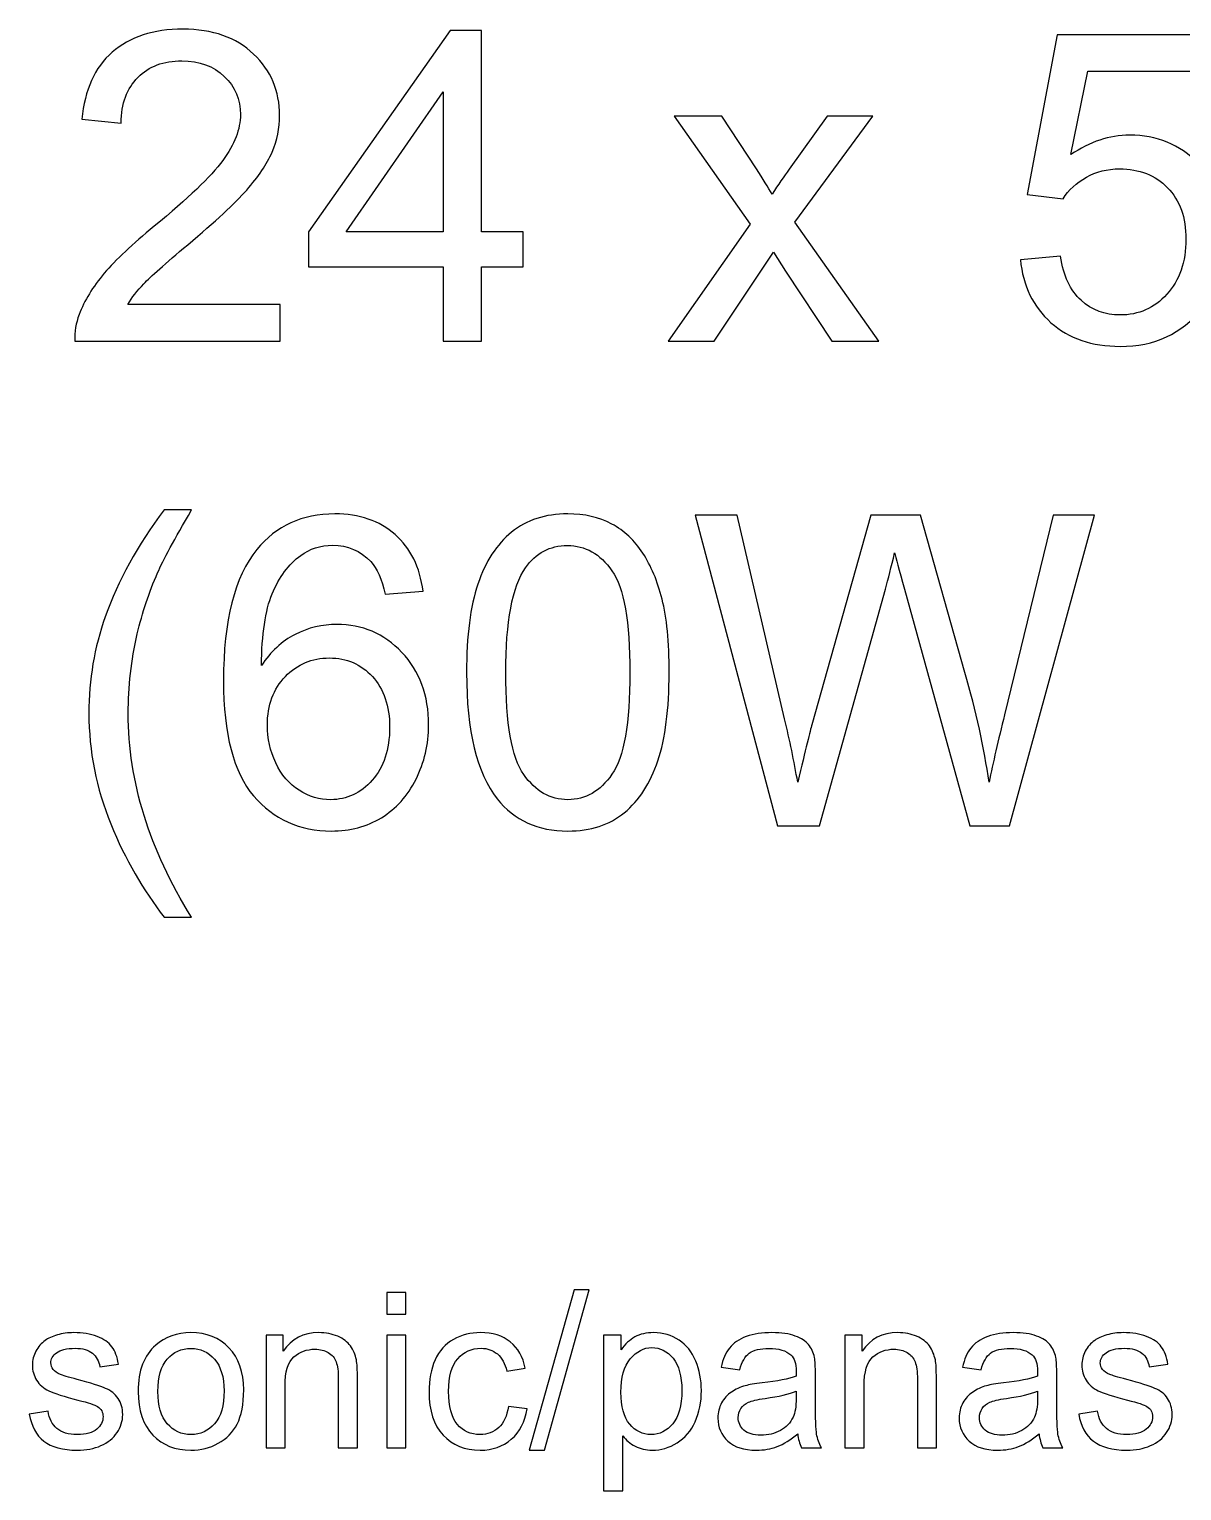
# Model space of a CAD drawing. Header units: inches. Extents: x -3.1 to 14.9, y -9.8 to 5.5.
# Drawn here: x 0.515 to 1.4, y 4.272 to 5.395 of the extents above; entities that cross this region are included whole.
import ezdxf

# ---------------------------------------------------------------- set-up
doc = ezdxf.new("R2010")
doc.units = ezdxf.units.IN
doc.header["$MEASUREMENT"] = 0
doc.layers.add('Layer 1', color=7, linetype='Continuous')

msp = doc.modelspace()

# ---------------------------------------------------------------- linework, layer by layer
at = {"layer": 'Layer 1', "color": 250}
for points, knots in [([(0.7076, 5.1838), (0.7076, 5.1838), (0.7076, 5.1557), (0.7076, 5.1557), (0.7076, 5.1557), (0.7076, 5.1557), (0.5499, 5.1557), (0.5499, 5.1557), (0.5499, 5.1557), (0.5496, 5.1627), (0.5507, 5.1695), (0.5532, 5.176), (0.5532, 5.176), (0.5572, 5.1868), (0.5637, 5.1973), (0.5725, 5.2078), (0.5725, 5.2078), (0.5814, 5.2182), (0.5942, 5.2302), (0.6109, 5.2439), (0.6109, 5.2439), (0.6368, 5.2652), (0.6544, 5.282), (0.6635, 5.2944), (0.6635, 5.2944), (0.6726, 5.3068), (0.6771, 5.3186), (0.6771, 5.3297), (0.6771, 5.3297), (0.6771, 5.3413), (0.673, 5.351), (0.6647, 5.359), (0.6647, 5.359), (0.6564, 5.367), (0.6455, 5.371), (0.6322, 5.371), (0.6322, 5.371), (0.6181, 5.371), (0.6068, 5.3668), (0.5984, 5.3583), (0.5984, 5.3583), (0.5899, 5.3498), (0.5856, 5.3381), (0.5855, 5.3232), (0.5855, 5.3232), (0.5855, 5.3232), (0.5554, 5.3262), (0.5554, 5.3262), (0.5554, 5.3262), (0.5574, 5.3487), (0.5652, 5.3658), (0.5786, 5.3776), (0.5786, 5.3776), (0.5921, 5.3894), (0.6102, 5.3953), (0.6329, 5.3953), (0.6329, 5.3953), (0.6557, 5.3953), (0.6739, 5.3889), (0.6872, 5.3762), (0.6872, 5.3762), (0.7006, 5.3635), (0.7072, 5.3478), (0.7072, 5.329), (0.7072, 5.329), (0.7072, 5.3194), (0.7053, 5.31), (0.7014, 5.3008), (0.7014, 5.3008), (0.6975, 5.2916), (0.691, 5.2819), (0.6819, 5.2717), (0.6819, 5.2717), (0.6729, 5.2615), (0.6578, 5.2475), (0.6367, 5.2297), (0.6367, 5.2297), (0.6192, 5.2149), (0.6079, 5.2049), (0.6029, 5.1997), (0.6029, 5.1997), (0.5979, 5.1944), (0.5938, 5.1892), (0.5905, 5.1838), (0.5905, 5.1838), (0.5905, 5.1838), (0.7076, 5.1838), (0.7076, 5.1838)], [0, 0, 0, 0, 0.043478, 0.043478, 0.043478, 0.043478, 0.086957, 0.086957, 0.086957, 0.086957, 0.130435, 0.130435, 0.130435, 0.130435, 0.173913, 0.173913, 0.173913, 0.173913, 0.217391, 0.217391, 0.217391, 0.217391, 0.26087, 0.26087, 0.26087, 0.26087, 0.304348, 0.304348, 0.304348, 0.304348, 0.347826, 0.347826, 0.347826, 0.347826, 0.391304, 0.391304, 0.391304, 0.391304, 0.434783, 0.434783, 0.434783, 0.434783, 0.478261, 0.478261, 0.478261, 0.478261, 0.521739, 0.521739, 0.521739, 0.521739, 0.565217, 0.565217, 0.565217, 0.565217, 0.608696, 0.608696, 0.608696, 0.608696, 0.652174, 0.652174, 0.652174, 0.652174, 0.695652, 0.695652, 0.695652, 0.695652, 0.73913, 0.73913, 0.73913, 0.73913, 0.782609, 0.782609, 0.782609, 0.782609, 0.826087, 0.826087, 0.826087, 0.826087, 0.869565, 0.869565, 0.869565, 0.869565, 0.913043, 0.913043, 0.913043, 0.913043, 1, 1, 1, 1]), ([(0.8329, 5.1557), (0.8329, 5.1557), (0.8329, 5.2128), (0.8329, 5.2128), (0.8329, 5.2128), (0.8329, 5.2128), (0.7294, 5.2128), (0.7294, 5.2128), (0.7294, 5.2128), (0.7294, 5.2128), (0.7294, 5.2397), (0.7294, 5.2397), (0.7294, 5.2397), (0.7294, 5.2397), (0.8382, 5.3943), (0.8382, 5.3943), (0.8382, 5.3943), (0.8382, 5.3943), (0.8622, 5.3943), (0.8622, 5.3943), (0.8622, 5.3943), (0.8622, 5.3943), (0.8622, 5.2397), (0.8622, 5.2397), (0.8622, 5.2397), (0.8622, 5.2397), (0.8944, 5.2397), (0.8944, 5.2397), (0.8944, 5.2397), (0.8944, 5.2397), (0.8944, 5.2128), (0.8944, 5.2128), (0.8944, 5.2128), (0.8944, 5.2128), (0.8622, 5.2128), (0.8622, 5.2128), (0.8622, 5.2128), (0.8622, 5.2128), (0.8622, 5.1557), (0.8622, 5.1557), (0.8622, 5.1557), (0.8622, 5.1557), (0.8329, 5.1557), (0.8329, 5.1557)], [0, 0, 0, 0, 0.083333, 0.083333, 0.083333, 0.083333, 0.166667, 0.166667, 0.166667, 0.166667, 0.25, 0.25, 0.25, 0.25, 0.333333, 0.333333, 0.333333, 0.333333, 0.416667, 0.416667, 0.416667, 0.416667, 0.5, 0.5, 0.5, 0.5, 0.583333, 0.583333, 0.583333, 0.583333, 0.666667, 0.666667, 0.666667, 0.666667, 0.75, 0.75, 0.75, 0.75, 0.833333, 0.833333, 0.833333, 0.833333, 1, 1, 1, 1]), ([(1.2762, 5.2182), (1.2762, 5.2182), (1.307, 5.2208), (1.307, 5.2208), (1.307, 5.2208), (1.3093, 5.2058), (1.3146, 5.1945), (1.3229, 5.187), (1.3229, 5.187), (1.3312, 5.1794), (1.3412, 5.1757), (1.3529, 5.1757), (1.3529, 5.1757), (1.367, 5.1757), (1.379, 5.181), (1.3887, 5.1916), (1.3887, 5.1916), (1.3985, 5.2023), (1.4034, 5.2164), (1.4034, 5.2339), (1.4034, 5.2339), (1.4034, 5.2507), (1.3987, 5.2638), (1.3893, 5.2735), (1.3893, 5.2735), (1.3799, 5.2832), (1.3676, 5.288), (1.3524, 5.288), (1.3524, 5.288), (1.343, 5.288), (1.3345, 5.2858), (1.3269, 5.2815), (1.3269, 5.2815), (1.3192, 5.2773), (1.3133, 5.2717), (1.309, 5.2649), (1.309, 5.2649), (1.309, 5.2649), (1.2815, 5.2684), (1.2815, 5.2684), (1.2815, 5.2684), (1.2815, 5.2684), (1.3046, 5.391), (1.3046, 5.391), (1.3046, 5.391), (1.3046, 5.391), (1.4232, 5.391), (1.4232, 5.391), (1.4232, 5.391), (1.4232, 5.391), (1.4232, 5.363), (1.4232, 5.363), (1.4232, 5.363), (1.4232, 5.363), (1.328, 5.363), (1.328, 5.363), (1.328, 5.363), (1.328, 5.363), (1.3151, 5.2989), (1.3151, 5.2989), (1.3151, 5.2989), (1.3295, 5.3089), (1.3445, 5.3139), (1.3602, 5.3139), (1.3602, 5.3139), (1.3811, 5.3139), (1.3986, 5.3067), (1.413, 5.2922), (1.413, 5.2922), (1.4273, 5.2778), (1.4345, 5.2592), (1.4345, 5.2365), (1.4345, 5.2365), (1.4345, 5.2149), (1.4281, 5.1963), (1.4156, 5.1805), (1.4156, 5.1805), (1.4002, 5.1613), (1.3794, 5.1516), (1.3529, 5.1516), (1.3529, 5.1516), (1.3312, 5.1516), (1.3135, 5.1577), (1.2997, 5.1698), (1.2997, 5.1698), (1.286, 5.182), (1.2782, 5.1981), (1.2762, 5.2182)], [0, 0, 0, 0, 0.043478, 0.043478, 0.043478, 0.043478, 0.086957, 0.086957, 0.086957, 0.086957, 0.130435, 0.130435, 0.130435, 0.130435, 0.173913, 0.173913, 0.173913, 0.173913, 0.217391, 0.217391, 0.217391, 0.217391, 0.26087, 0.26087, 0.26087, 0.26087, 0.304348, 0.304348, 0.304348, 0.304348, 0.347826, 0.347826, 0.347826, 0.347826, 0.391304, 0.391304, 0.391304, 0.391304, 0.434783, 0.434783, 0.434783, 0.434783, 0.478261, 0.478261, 0.478261, 0.478261, 0.521739, 0.521739, 0.521739, 0.521739, 0.565217, 0.565217, 0.565217, 0.565217, 0.608696, 0.608696, 0.608696, 0.608696, 0.652174, 0.652174, 0.652174, 0.652174, 0.695652, 0.695652, 0.695652, 0.695652, 0.73913, 0.73913, 0.73913, 0.73913, 0.782609, 0.782609, 0.782609, 0.782609, 0.826087, 0.826087, 0.826087, 0.826087, 0.869565, 0.869565, 0.869565, 0.869565, 0.913043, 0.913043, 0.913043, 0.913043, 1, 1, 1, 1]), ([(0.8329, 5.2397), (0.8329, 5.2397), (0.8329, 5.3472), (0.8329, 5.3472), (0.8329, 5.3472), (0.8329, 5.3472), (0.7582, 5.2397), (0.7582, 5.2397), (0.7582, 5.2397), (0.7582, 5.2397), (0.8329, 5.2397), (0.8329, 5.2397)], [0, 0, 0, 0, 0.25, 0.25, 0.25, 0.25, 0.5, 0.5, 0.5, 0.5, 1, 1, 1, 1]), ([(1.0056, 5.1557), (1.0056, 5.1557), (1.0687, 5.2455), (1.0687, 5.2455), (1.0687, 5.2455), (1.0687, 5.2455), (1.0103, 5.3285), (1.0103, 5.3285), (1.0103, 5.3285), (1.0103, 5.3285), (1.0469, 5.3285), (1.0469, 5.3285), (1.0469, 5.3285), (1.0469, 5.3285), (1.0735, 5.288), (1.0735, 5.288), (1.0735, 5.288), (1.0784, 5.2803), (1.0825, 5.2738), (1.0855, 5.2686), (1.0855, 5.2686), (1.0902, 5.2758), (1.0946, 5.2821), (1.0987, 5.2877), (1.0987, 5.2877), (1.0987, 5.2877), (1.1278, 5.3285), (1.1278, 5.3285), (1.1278, 5.3285), (1.1278, 5.3285), (1.1628, 5.3285), (1.1628, 5.3285), (1.1628, 5.3285), (1.1628, 5.3285), (1.1031, 5.2471), (1.1031, 5.2471), (1.1031, 5.2471), (1.1031, 5.2471), (1.1674, 5.1557), (1.1674, 5.1557), (1.1674, 5.1557), (1.1674, 5.1557), (1.1314, 5.1557), (1.1314, 5.1557), (1.1314, 5.1557), (1.1314, 5.1557), (1.0959, 5.2094), (1.0959, 5.2094), (1.0959, 5.2094), (1.0959, 5.2094), (1.0865, 5.2239), (1.0865, 5.2239), (1.0865, 5.2239), (1.0865, 5.2239), (1.0411, 5.1557), (1.0411, 5.1557), (1.0411, 5.1557), (1.0411, 5.1557), (1.0056, 5.1557), (1.0056, 5.1557)], [0, 0, 0, 0, 0.0625, 0.0625, 0.0625, 0.0625, 0.125, 0.125, 0.125, 0.125, 0.1875, 0.1875, 0.1875, 0.1875, 0.25, 0.25, 0.25, 0.25, 0.3125, 0.3125, 0.3125, 0.3125, 0.375, 0.375, 0.375, 0.375, 0.4375, 0.4375, 0.4375, 0.4375, 0.5, 0.5, 0.5, 0.5, 0.5625, 0.5625, 0.5625, 0.5625, 0.625, 0.625, 0.625, 0.625, 0.6875, 0.6875, 0.6875, 0.6875, 0.75, 0.75, 0.75, 0.75, 0.8125, 0.8125, 0.8125, 0.8125, 0.875, 0.875, 0.875, 0.875, 1, 1, 1, 1]), ([(0.6185, 4.7131), (0.6024, 4.7335), (0.5887, 4.7574), (0.5775, 4.7847), (0.5775, 4.7847), (0.5664, 4.8121), (0.5607, 4.8404), (0.5607, 4.8697), (0.5607, 4.8697), (0.5607, 4.8955), (0.5649, 4.9203), (0.5733, 4.9439), (0.5733, 4.9439), (0.5831, 4.9714), (0.5981, 4.9987), (0.6185, 5.0259), (0.6185, 5.0259), (0.6185, 5.0259), (0.6395, 5.0259), (0.6395, 5.0259), (0.6395, 5.0259), (0.6264, 5.0034), (0.6177, 4.9873), (0.6135, 4.9776), (0.6135, 4.9776), (0.6069, 4.9627), (0.6017, 4.947), (0.5979, 4.9307), (0.5979, 4.9307), (0.5932, 4.9104), (0.5909, 4.89), (0.5909, 4.8695), (0.5909, 4.8695), (0.5909, 4.8173), (0.6071, 4.7652), (0.6395, 4.7131), (0.6395, 4.7131), (0.6395, 4.7131), (0.6185, 4.7131), (0.6185, 4.7131)], [0, 0, 0, 0, 0.090909, 0.090909, 0.090909, 0.090909, 0.181818, 0.181818, 0.181818, 0.181818, 0.272727, 0.272727, 0.272727, 0.272727, 0.363636, 0.363636, 0.363636, 0.363636, 0.454545, 0.454545, 0.454545, 0.454545, 0.545455, 0.545455, 0.545455, 0.545455, 0.636364, 0.636364, 0.636364, 0.636364, 0.727273, 0.727273, 0.727273, 0.727273, 0.818182, 0.818182, 0.818182, 0.818182, 1, 1, 1, 1]), ([(0.8174, 4.9634), (0.8174, 4.9634), (0.7883, 4.9612), (0.7883, 4.9612), (0.7883, 4.9612), (0.7857, 4.9727), (0.782, 4.981), (0.7772, 4.9862), (0.7772, 4.9862), (0.7693, 4.9946), (0.7595, 4.9988), (0.7479, 4.9988), (0.7479, 4.9988), (0.7386, 4.9988), (0.7304, 4.9962), (0.7234, 4.9909), (0.7234, 4.9909), (0.7141, 4.9842), (0.7069, 4.9744), (0.7015, 4.9615), (0.7015, 4.9615), (0.6962, 4.9486), (0.6935, 4.9302), (0.6932, 4.9063), (0.6932, 4.9063), (0.7003, 4.917), (0.7089, 4.925), (0.7191, 4.9303), (0.7191, 4.9303), (0.7293, 4.9354), (0.74, 4.938), (0.7512, 4.938), (0.7512, 4.938), (0.7707, 4.938), (0.7874, 4.9309), (0.8011, 4.9165), (0.8011, 4.9165), (0.8148, 4.9021), (0.8217, 4.8835), (0.8217, 4.8608), (0.8217, 4.8608), (0.8217, 4.8458), (0.8184, 4.8319), (0.812, 4.819), (0.812, 4.819), (0.8055, 4.8062), (0.7966, 4.7963), (0.7854, 4.7894), (0.7854, 4.7894), (0.7741, 4.7826), (0.7613, 4.7792), (0.747, 4.7792), (0.747, 4.7792), (0.7225, 4.7792), (0.7026, 4.7882), (0.6872, 4.8062), (0.6872, 4.8062), (0.6718, 4.8241), (0.6641, 4.8537), (0.6641, 4.8949), (0.6641, 4.8949), (0.6641, 4.941), (0.6726, 4.9745), (0.6897, 4.9955), (0.6897, 4.9955), (0.7045, 5.0137), (0.7245, 5.0229), (0.7497, 5.0229), (0.7497, 5.0229), (0.7685, 5.0229), (0.7839, 5.0176), (0.7959, 5.007), (0.7959, 5.007), (0.8079, 4.9965), (0.815, 4.982), (0.8174, 4.9634)], [0, 0, 0, 0, 0.05, 0.05, 0.05, 0.05, 0.1, 0.1, 0.1, 0.1, 0.15, 0.15, 0.15, 0.15, 0.2, 0.2, 0.2, 0.2, 0.25, 0.25, 0.25, 0.25, 0.3, 0.3, 0.3, 0.3, 0.35, 0.35, 0.35, 0.35, 0.4, 0.4, 0.4, 0.4, 0.45, 0.45, 0.45, 0.45, 0.5, 0.5, 0.5, 0.5, 0.55, 0.55, 0.55, 0.55, 0.6, 0.6, 0.6, 0.6, 0.65, 0.65, 0.65, 0.65, 0.7, 0.7, 0.7, 0.7, 0.75, 0.75, 0.75, 0.75, 0.8, 0.8, 0.8, 0.8, 0.85, 0.85, 0.85, 0.85, 0.9, 0.9, 0.9, 0.9, 1, 1, 1, 1]), ([(0.8508, 4.9009), (0.8508, 4.9292), (0.8537, 4.9519), (0.8595, 4.969), (0.8595, 4.969), (0.8653, 4.9863), (0.874, 4.9995), (0.8854, 5.0089), (0.8854, 5.0089), (0.8969, 5.0182), (0.9112, 5.0229), (0.9286, 5.0229), (0.9286, 5.0229), (0.9414, 5.0229), (0.9526, 5.0203), (0.9623, 5.0151), (0.9623, 5.0151), (0.972, 5.01), (0.9799, 5.0025), (0.9862, 4.9928), (0.9862, 4.9928), (0.9925, 4.9831), (0.9975, 4.9713), (1.001, 4.9573), (1.001, 4.9573), (1.0046, 4.9434), (1.0064, 4.9246), (1.0064, 4.9009), (1.0064, 4.9009), (1.0064, 4.8729), (1.0035, 4.8504), (0.9978, 4.8332), (0.9978, 4.8332), (0.992, 4.8159), (0.9834, 4.8027), (0.972, 4.7933), (0.972, 4.7933), (0.9605, 4.7839), (0.9461, 4.7792), (0.9286, 4.7792), (0.9286, 4.7792), (0.9056, 4.7792), (0.8875, 4.7874), (0.8744, 4.8039), (0.8744, 4.8039), (0.8587, 4.8238), (0.8508, 4.8562), (0.8508, 4.9009)], [0, 0, 0, 0, 0.076923, 0.076923, 0.076923, 0.076923, 0.153846, 0.153846, 0.153846, 0.153846, 0.230769, 0.230769, 0.230769, 0.230769, 0.307692, 0.307692, 0.307692, 0.307692, 0.384615, 0.384615, 0.384615, 0.384615, 0.461538, 0.461538, 0.461538, 0.461538, 0.538462, 0.538462, 0.538462, 0.538462, 0.615385, 0.615385, 0.615385, 0.615385, 0.692308, 0.692308, 0.692308, 0.692308, 0.769231, 0.769231, 0.769231, 0.769231, 0.846154, 0.846154, 0.846154, 0.846154, 1, 1, 1, 1]), ([(1.0897, 4.7833), (1.0897, 4.7833), (1.0264, 5.0219), (1.0264, 5.0219), (1.0264, 5.0219), (1.0264, 5.0219), (1.0588, 5.0219), (1.0588, 5.0219), (1.0588, 5.0219), (1.0588, 5.0219), (1.0951, 4.8655), (1.0951, 4.8655), (1.0951, 4.8655), (1.099, 4.8491), (1.1024, 4.8328), (1.1052, 4.8167), (1.1052, 4.8167), (1.1113, 4.8422), (1.1149, 4.8568), (1.116, 4.8608), (1.116, 4.8608), (1.116, 4.8608), (1.1614, 5.0219), (1.1614, 5.0219), (1.1614, 5.0219), (1.1614, 5.0219), (1.1995, 5.0219), (1.1995, 5.0219), (1.1995, 5.0219), (1.1995, 5.0219), (1.2336, 4.9011), (1.2336, 4.9011), (1.2336, 4.9011), (1.2422, 4.8712), (1.2484, 4.843), (1.2522, 4.8167), (1.2522, 4.8167), (1.2552, 4.8317), (1.2592, 4.849), (1.2641, 4.8685), (1.2641, 4.8685), (1.2641, 4.8685), (1.3015, 5.0219), (1.3015, 5.0219), (1.3015, 5.0219), (1.3015, 5.0219), (1.3332, 5.0219), (1.3332, 5.0219), (1.3332, 5.0219), (1.3332, 5.0219), (1.2678, 4.7833), (1.2678, 4.7833), (1.2678, 4.7833), (1.2678, 4.7833), (1.2374, 4.7833), (1.2374, 4.7833), (1.2374, 4.7833), (1.2374, 4.7833), (1.1871, 4.965), (1.1871, 4.965), (1.1871, 4.965), (1.1829, 4.9803), (1.1804, 4.9896), (1.1796, 4.993), (1.1796, 4.993), (1.1771, 4.9821), (1.1747, 4.9728), (1.1726, 4.965), (1.1726, 4.965), (1.1726, 4.965), (1.122, 4.7833), (1.122, 4.7833), (1.122, 4.7833), (1.122, 4.7833), (1.0897, 4.7833), (1.0897, 4.7833)], [0, 0, 0, 0, 0.05, 0.05, 0.05, 0.05, 0.1, 0.1, 0.1, 0.1, 0.15, 0.15, 0.15, 0.15, 0.2, 0.2, 0.2, 0.2, 0.25, 0.25, 0.25, 0.25, 0.3, 0.3, 0.3, 0.3, 0.35, 0.35, 0.35, 0.35, 0.4, 0.4, 0.4, 0.4, 0.45, 0.45, 0.45, 0.45, 0.5, 0.5, 0.5, 0.5, 0.55, 0.55, 0.55, 0.55, 0.6, 0.6, 0.6, 0.6, 0.65, 0.65, 0.65, 0.65, 0.7, 0.7, 0.7, 0.7, 0.75, 0.75, 0.75, 0.75, 0.8, 0.8, 0.8, 0.8, 0.85, 0.85, 0.85, 0.85, 0.9, 0.9, 0.9, 0.9, 1, 1, 1, 1]), ([(0.8809, 4.9009), (0.8809, 4.8618), (0.8855, 4.8357), (0.8947, 4.8227), (0.8947, 4.8227), (0.9039, 4.8098), (0.9151, 4.8033), (0.9286, 4.8033), (0.9286, 4.8033), (0.9421, 4.8033), (0.9534, 4.8098), (0.9625, 4.8228), (0.9625, 4.8228), (0.9717, 4.8358), (0.9763, 4.8619), (0.9763, 4.9009), (0.9763, 4.9009), (0.9763, 4.9402), (0.9717, 4.9663), (0.9625, 4.9792), (0.9625, 4.9792), (0.9534, 4.9922), (0.942, 4.9986), (0.9283, 4.9986), (0.9283, 4.9986), (0.9148, 4.9986), (0.9041, 4.9929), (0.896, 4.9815), (0.896, 4.9815), (0.886, 4.967), (0.8809, 4.9401), (0.8809, 4.9009)], [0, 0, 0, 0, 0.111111, 0.111111, 0.111111, 0.111111, 0.222222, 0.222222, 0.222222, 0.222222, 0.333333, 0.333333, 0.333333, 0.333333, 0.444444, 0.444444, 0.444444, 0.444444, 0.555556, 0.555556, 0.555556, 0.555556, 0.666667, 0.666667, 0.666667, 0.666667, 0.777778, 0.777778, 0.777778, 0.777778, 1, 1, 1, 1]), ([(0.6978, 4.8606), (0.6978, 4.8505), (0.7, 4.8408), (0.7042, 4.8316), (0.7042, 4.8316), (0.7085, 4.8224), (0.7145, 4.8154), (0.7222, 4.8105), (0.7222, 4.8105), (0.7299, 4.8057), (0.738, 4.8033), (0.7465, 4.8033), (0.7465, 4.8033), (0.7589, 4.8033), (0.7695, 4.8083), (0.7784, 4.8183), (0.7784, 4.8183), (0.7872, 4.8283), (0.7917, 4.8418), (0.7917, 4.8589), (0.7917, 4.8589), (0.7917, 4.8754), (0.7873, 4.8884), (0.7785, 4.8979), (0.7785, 4.8979), (0.7697, 4.9074), (0.7587, 4.9122), (0.7454, 4.9122), (0.7454, 4.9122), (0.7321, 4.9122), (0.7209, 4.9074), (0.7116, 4.8979), (0.7116, 4.8979), (0.7024, 4.8884), (0.6978, 4.876), (0.6978, 4.8606)], [0, 0, 0, 0, 0.1, 0.1, 0.1, 0.1, 0.2, 0.2, 0.2, 0.2, 0.3, 0.3, 0.3, 0.3, 0.4, 0.4, 0.4, 0.4, 0.5, 0.5, 0.5, 0.5, 0.6, 0.6, 0.6, 0.6, 0.7, 0.7, 0.7, 0.7, 0.8, 0.8, 0.8, 0.8, 1, 1, 1, 1]), ([(0.7895, 4.4079), (0.7895, 4.4079), (0.7895, 4.4247), (0.7895, 4.4247), (0.7895, 4.4247), (0.7895, 4.4247), (0.8042, 4.4247), (0.8042, 4.4247), (0.8042, 4.4247), (0.8042, 4.4247), (0.8042, 4.4079), (0.8042, 4.4079), (0.8042, 4.4079), (0.8042, 4.4079), (0.7895, 4.4079), (0.7895, 4.4079)], [0, 0, 0, 0, 0.2, 0.2, 0.2, 0.2, 0.4, 0.4, 0.4, 0.4, 0.6, 0.6, 0.6, 0.6, 1, 1, 1, 1]), ([(0.8988, 4.3034), (0.8988, 4.3034), (0.9334, 4.4268), (0.9334, 4.4268), (0.9334, 4.4268), (0.9334, 4.4268), (0.9451, 4.4268), (0.9451, 4.4268), (0.9451, 4.4268), (0.9451, 4.4268), (0.9106, 4.3034), (0.9106, 4.3034), (0.9106, 4.3034), (0.9106, 4.3034), (0.8988, 4.3034), (0.8988, 4.3034)], [0, 0, 0, 0, 0.2, 0.2, 0.2, 0.2, 0.4, 0.4, 0.4, 0.4, 0.6, 0.6, 0.6, 0.6, 1, 1, 1, 1]), ([(0.5149, 4.3312), (0.5149, 4.3312), (0.5294, 4.3335), (0.5294, 4.3335), (0.5294, 4.3335), (0.5302, 4.3277), (0.5324, 4.3233), (0.5362, 4.3201), (0.5362, 4.3201), (0.5399, 4.3171), (0.545, 4.3155), (0.5517, 4.3155), (0.5517, 4.3155), (0.5585, 4.3155), (0.5635, 4.3169), (0.5667, 4.3196), (0.5667, 4.3196), (0.57, 4.3224), (0.5716, 4.3256), (0.5716, 4.3293), (0.5716, 4.3293), (0.5716, 4.3326), (0.5702, 4.3352), (0.5673, 4.3371), (0.5673, 4.3371), (0.5653, 4.3384), (0.5603, 4.34), (0.5523, 4.342), (0.5523, 4.342), (0.5416, 4.3448), (0.5341, 4.3471), (0.53, 4.3491), (0.53, 4.3491), (0.5258, 4.3511), (0.5227, 4.3538), (0.5205, 4.3573), (0.5205, 4.3573), (0.5184, 4.3608), (0.5173, 4.3647), (0.5173, 4.3689), (0.5173, 4.3689), (0.5173, 4.3728), (0.5182, 4.3763), (0.52, 4.3796), (0.52, 4.3796), (0.5217, 4.3829), (0.5241, 4.3856), (0.5272, 4.3878), (0.5272, 4.3878), (0.5294, 4.3895), (0.5325, 4.3909), (0.5365, 4.3921), (0.5365, 4.3921), (0.5404, 4.3932), (0.5446, 4.3938), (0.5491, 4.3938), (0.5491, 4.3938), (0.5559, 4.3938), (0.5619, 4.3928), (0.567, 4.3909), (0.567, 4.3909), (0.5721, 4.3889), (0.5759, 4.3863), (0.5784, 4.383), (0.5784, 4.383), (0.5808, 4.3796), (0.5825, 4.3751), (0.5834, 4.3696), (0.5834, 4.3696), (0.5834, 4.3696), (0.5691, 4.3676), (0.5691, 4.3676), (0.5691, 4.3676), (0.5684, 4.372), (0.5665, 4.3755), (0.5634, 4.378), (0.5634, 4.378), (0.5603, 4.3805), (0.5559, 4.3818), (0.5502, 4.3818), (0.5502, 4.3818), (0.5435, 4.3818), (0.5387, 4.3806), (0.5358, 4.3784), (0.5358, 4.3784), (0.5329, 4.3762), (0.5315, 4.3736), (0.5315, 4.3706), (0.5315, 4.3706), (0.5315, 4.3687), (0.5321, 4.367), (0.5333, 4.3655), (0.5333, 4.3655), (0.5345, 4.3639), (0.5363, 4.3626), (0.5389, 4.3616), (0.5389, 4.3616), (0.5404, 4.361), (0.5447, 4.3598), (0.5518, 4.3578), (0.5518, 4.3578), (0.5622, 4.3551), (0.5694, 4.3528), (0.5735, 4.351), (0.5735, 4.351), (0.5776, 4.3493), (0.5808, 4.3467), (0.5832, 4.3433), (0.5832, 4.3433), (0.5855, 4.34), (0.5867, 4.3358), (0.5867, 4.3308), (0.5867, 4.3308), (0.5867, 4.3259), (0.5852, 4.3213), (0.5824, 4.317), (0.5824, 4.317), (0.5795, 4.3127), (0.5754, 4.3094), (0.57, 4.307), (0.57, 4.307), (0.5647, 4.3046), (0.5586, 4.3035), (0.5518, 4.3035), (0.5518, 4.3035), (0.5406, 4.3035), (0.532, 4.3058), (0.5261, 4.3105), (0.5261, 4.3105), (0.5202, 4.3151), (0.5165, 4.3221), (0.5149, 4.3312)], [0, 0, 0, 0, 0.029412, 0.029412, 0.029412, 0.029412, 0.058824, 0.058824, 0.058824, 0.058824, 0.088235, 0.088235, 0.088235, 0.088235, 0.117647, 0.117647, 0.117647, 0.117647, 0.147059, 0.147059, 0.147059, 0.147059, 0.176471, 0.176471, 0.176471, 0.176471, 0.205882, 0.205882, 0.205882, 0.205882, 0.235294, 0.235294, 0.235294, 0.235294, 0.264706, 0.264706, 0.264706, 0.264706, 0.294118, 0.294118, 0.294118, 0.294118, 0.323529, 0.323529, 0.323529, 0.323529, 0.352941, 0.352941, 0.352941, 0.352941, 0.382353, 0.382353, 0.382353, 0.382353, 0.411765, 0.411765, 0.411765, 0.411765, 0.441176, 0.441176, 0.441176, 0.441176, 0.470588, 0.470588, 0.470588, 0.470588, 0.5, 0.5, 0.5, 0.5, 0.529412, 0.529412, 0.529412, 0.529412, 0.558824, 0.558824, 0.558824, 0.558824, 0.588235, 0.588235, 0.588235, 0.588235, 0.617647, 0.617647, 0.617647, 0.617647, 0.647059, 0.647059, 0.647059, 0.647059, 0.676471, 0.676471, 0.676471, 0.676471, 0.705882, 0.705882, 0.705882, 0.705882, 0.735294, 0.735294, 0.735294, 0.735294, 0.764706, 0.764706, 0.764706, 0.764706, 0.794118, 0.794118, 0.794118, 0.794118, 0.823529, 0.823529, 0.823529, 0.823529, 0.852941, 0.852941, 0.852941, 0.852941, 0.882353, 0.882353, 0.882353, 0.882353, 0.911765, 0.911765, 0.911765, 0.911765, 0.941176, 0.941176, 0.941176, 0.941176, 1, 1, 1, 1]), ([(0.5986, 4.3486), (0.5986, 4.3646), (0.603, 4.3765), (0.612, 4.3842), (0.612, 4.3842), (0.6194, 4.3906), (0.6284, 4.3938), (0.6391, 4.3938), (0.6391, 4.3938), (0.651, 4.3938), (0.6607, 4.3899), (0.6683, 4.3821), (0.6683, 4.3821), (0.6758, 4.3743), (0.6796, 4.3636), (0.6796, 4.3499), (0.6796, 4.3499), (0.6796, 4.3387), (0.6779, 4.33), (0.6746, 4.3236), (0.6746, 4.3236), (0.6712, 4.3172), (0.6664, 4.3123), (0.66, 4.3088), (0.66, 4.3088), (0.6536, 4.3052), (0.6467, 4.3035), (0.6391, 4.3035), (0.6391, 4.3035), (0.627, 4.3035), (0.6173, 4.3073), (0.6098, 4.3151), (0.6098, 4.3151), (0.6023, 4.3229), (0.5986, 4.334), (0.5986, 4.3486)], [0, 0, 0, 0, 0.1, 0.1, 0.1, 0.1, 0.2, 0.2, 0.2, 0.2, 0.3, 0.3, 0.3, 0.3, 0.4, 0.4, 0.4, 0.4, 0.5, 0.5, 0.5, 0.5, 0.6, 0.6, 0.6, 0.6, 0.7, 0.7, 0.7, 0.7, 0.8, 0.8, 0.8, 0.8, 1, 1, 1, 1]), ([(0.6968, 4.3054), (0.6968, 4.3054), (0.6968, 4.3918), (0.6968, 4.3918), (0.6968, 4.3918), (0.6968, 4.3918), (0.7099, 4.3918), (0.7099, 4.3918), (0.7099, 4.3918), (0.7099, 4.3918), (0.7099, 4.3796), (0.7099, 4.3796), (0.7099, 4.3796), (0.7163, 4.3891), (0.7255, 4.3938), (0.7374, 4.3938), (0.7374, 4.3938), (0.7427, 4.3938), (0.7474, 4.3929), (0.7518, 4.391), (0.7518, 4.391), (0.7562, 4.3891), (0.7594, 4.3867), (0.7616, 4.3836), (0.7616, 4.3836), (0.7638, 4.3806), (0.7653, 4.377), (0.7662, 4.3728), (0.7662, 4.3728), (0.7667, 4.3701), (0.767, 4.3653), (0.767, 4.3586), (0.767, 4.3586), (0.767, 4.3586), (0.767, 4.3054), (0.767, 4.3054), (0.767, 4.3054), (0.767, 4.3054), (0.7523, 4.3054), (0.7523, 4.3054), (0.7523, 4.3054), (0.7523, 4.3054), (0.7523, 4.358), (0.7523, 4.358), (0.7523, 4.358), (0.7523, 4.364), (0.7518, 4.3684), (0.7506, 4.3714), (0.7506, 4.3714), (0.7495, 4.3743), (0.7475, 4.3767), (0.7446, 4.3785), (0.7446, 4.3785), (0.7417, 4.3802), (0.7383, 4.3811), (0.7344, 4.3811), (0.7344, 4.3811), (0.7281, 4.3811), (0.7227, 4.3791), (0.7182, 4.3752), (0.7182, 4.3752), (0.7137, 4.3712), (0.7114, 4.3637), (0.7114, 4.3526), (0.7114, 4.3526), (0.7114, 4.3526), (0.7114, 4.3054), (0.7114, 4.3054), (0.7114, 4.3054), (0.7114, 4.3054), (0.6968, 4.3054), (0.6968, 4.3054)], [0, 0, 0, 0, 0.052632, 0.052632, 0.052632, 0.052632, 0.105263, 0.105263, 0.105263, 0.105263, 0.157895, 0.157895, 0.157895, 0.157895, 0.210526, 0.210526, 0.210526, 0.210526, 0.263158, 0.263158, 0.263158, 0.263158, 0.315789, 0.315789, 0.315789, 0.315789, 0.368421, 0.368421, 0.368421, 0.368421, 0.421053, 0.421053, 0.421053, 0.421053, 0.473684, 0.473684, 0.473684, 0.473684, 0.526316, 0.526316, 0.526316, 0.526316, 0.578947, 0.578947, 0.578947, 0.578947, 0.631579, 0.631579, 0.631579, 0.631579, 0.684211, 0.684211, 0.684211, 0.684211, 0.736842, 0.736842, 0.736842, 0.736842, 0.789474, 0.789474, 0.789474, 0.789474, 0.842105, 0.842105, 0.842105, 0.842105, 0.894737, 0.894737, 0.894737, 0.894737, 1, 1, 1, 1]), ([(0.7895, 4.3054), (0.7895, 4.3054), (0.7895, 4.3918), (0.7895, 4.3918), (0.7895, 4.3918), (0.7895, 4.3918), (0.8042, 4.3918), (0.8042, 4.3918), (0.8042, 4.3918), (0.8042, 4.3918), (0.8042, 4.3054), (0.8042, 4.3054), (0.8042, 4.3054), (0.8042, 4.3054), (0.7895, 4.3054), (0.7895, 4.3054)], [0, 0, 0, 0, 0.2, 0.2, 0.2, 0.2, 0.4, 0.4, 0.4, 0.4, 0.6, 0.6, 0.6, 0.6, 1, 1, 1, 1]), ([(0.8829, 4.3371), (0.8829, 4.3371), (0.8973, 4.3352), (0.8973, 4.3352), (0.8973, 4.3352), (0.8957, 4.3253), (0.8917, 4.3175), (0.8852, 4.3119), (0.8852, 4.3119), (0.8787, 4.3063), (0.8707, 4.3035), (0.8613, 4.3035), (0.8613, 4.3035), (0.8495, 4.3035), (0.84, 4.3073), (0.8328, 4.3151), (0.8328, 4.3151), (0.8256, 4.3228), (0.822, 4.3339), (0.822, 4.3483), (0.822, 4.3483), (0.822, 4.3576), (0.8235, 4.3658), (0.8266, 4.3728), (0.8266, 4.3728), (0.8297, 4.3798), (0.8344, 4.3851), (0.8408, 4.3886), (0.8408, 4.3886), (0.8471, 4.3921), (0.854, 4.3938), (0.8614, 4.3938), (0.8614, 4.3938), (0.8708, 4.3938), (0.8785, 4.3914), (0.8844, 4.3867), (0.8844, 4.3867), (0.8904, 4.3819), (0.8942, 4.3752), (0.8959, 4.3665), (0.8959, 4.3665), (0.8959, 4.3665), (0.8817, 4.3643), (0.8817, 4.3643), (0.8817, 4.3643), (0.8803, 4.3701), (0.8779, 4.3744), (0.8745, 4.3774), (0.8745, 4.3774), (0.871, 4.3803), (0.8669, 4.3818), (0.862, 4.3818), (0.862, 4.3818), (0.8546, 4.3818), (0.8486, 4.3791), (0.844, 4.3738), (0.844, 4.3738), (0.8394, 4.3685), (0.837, 4.3602), (0.837, 4.3487), (0.837, 4.3487), (0.837, 4.3371), (0.8393, 4.3287), (0.8437, 4.3234), (0.8437, 4.3234), (0.8482, 4.3181), (0.854, 4.3155), (0.8612, 4.3155), (0.8612, 4.3155), (0.8669, 4.3155), (0.8717, 4.3173), (0.8755, 4.3208), (0.8755, 4.3208), (0.8794, 4.3243), (0.8819, 4.3298), (0.8829, 4.3371)], [0, 0, 0, 0, 0.05, 0.05, 0.05, 0.05, 0.1, 0.1, 0.1, 0.1, 0.15, 0.15, 0.15, 0.15, 0.2, 0.2, 0.2, 0.2, 0.25, 0.25, 0.25, 0.25, 0.3, 0.3, 0.3, 0.3, 0.35, 0.35, 0.35, 0.35, 0.4, 0.4, 0.4, 0.4, 0.45, 0.45, 0.45, 0.45, 0.5, 0.5, 0.5, 0.5, 0.55, 0.55, 0.55, 0.55, 0.6, 0.6, 0.6, 0.6, 0.65, 0.65, 0.65, 0.65, 0.7, 0.7, 0.7, 0.7, 0.75, 0.75, 0.75, 0.75, 0.8, 0.8, 0.8, 0.8, 0.85, 0.85, 0.85, 0.85, 0.9, 0.9, 0.9, 0.9, 1, 1, 1, 1]), ([(0.9561, 4.2723), (0.9561, 4.2723), (0.9561, 4.3918), (0.9561, 4.3918), (0.9561, 4.3918), (0.9561, 4.3918), (0.9695, 4.3918), (0.9695, 4.3918), (0.9695, 4.3918), (0.9695, 4.3918), (0.9695, 4.3806), (0.9695, 4.3806), (0.9695, 4.3806), (0.9726, 4.385), (0.9762, 4.3883), (0.9801, 4.3905), (0.9801, 4.3905), (0.9841, 4.3927), (0.9889, 4.3938), (0.9945, 4.3938), (0.9945, 4.3938), (1.0019, 4.3938), (1.0084, 4.3919), (1.014, 4.3881), (1.014, 4.3881), (1.0197, 4.3843), (1.024, 4.379), (1.0268, 4.372), (1.0268, 4.372), (1.0297, 4.3651), (1.0312, 4.3575), (1.0312, 4.3493), (1.0312, 4.3493), (1.0312, 4.3405), (1.0296, 4.3325), (1.0264, 4.3254), (1.0264, 4.3254), (1.0232, 4.3183), (1.0186, 4.3129), (1.0125, 4.3091), (1.0125, 4.3091), (1.0065, 4.3054), (1.0001, 4.3035), (0.9935, 4.3035), (0.9935, 4.3035), (0.9886, 4.3035), (0.9842, 4.3045), (0.9803, 4.3066), (0.9803, 4.3066), (0.9764, 4.3086), (0.9733, 4.3112), (0.9708, 4.3144), (0.9708, 4.3144), (0.9708, 4.3144), (0.9708, 4.2723), (0.9708, 4.2723), (0.9708, 4.2723), (0.9708, 4.2723), (0.9561, 4.2723), (0.9561, 4.2723)], [0, 0, 0, 0, 0.0625, 0.0625, 0.0625, 0.0625, 0.125, 0.125, 0.125, 0.125, 0.1875, 0.1875, 0.1875, 0.1875, 0.25, 0.25, 0.25, 0.25, 0.3125, 0.3125, 0.3125, 0.3125, 0.375, 0.375, 0.375, 0.375, 0.4375, 0.4375, 0.4375, 0.4375, 0.5, 0.5, 0.5, 0.5, 0.5625, 0.5625, 0.5625, 0.5625, 0.625, 0.625, 0.625, 0.625, 0.6875, 0.6875, 0.6875, 0.6875, 0.75, 0.75, 0.75, 0.75, 0.8125, 0.8125, 0.8125, 0.8125, 0.875, 0.875, 0.875, 0.875, 1, 1, 1, 1]), ([(1.1052, 4.3161), (1.0998, 4.3115), (1.0945, 4.3082), (1.0895, 4.3063), (1.0895, 4.3063), (1.0845, 4.3044), (1.0791, 4.3035), (1.0734, 4.3035), (1.0734, 4.3035), (1.0639, 4.3035), (1.0566, 4.3058), (1.0515, 4.3104), (1.0515, 4.3104), (1.0464, 4.3151), (1.0439, 4.321), (1.0439, 4.3282), (1.0439, 4.3282), (1.0439, 4.3325), (1.0448, 4.3363), (1.0467, 4.3398), (1.0467, 4.3398), (1.0487, 4.3433), (1.0512, 4.3461), (1.0543, 4.3482), (1.0543, 4.3482), (1.0574, 4.3503), (1.0609, 4.352), (1.0649, 4.353), (1.0649, 4.353), (1.0677, 4.3538), (1.072, 4.3545), (1.0779, 4.3552), (1.0779, 4.3552), (1.0897, 4.3566), (1.0984, 4.3583), (1.104, 4.3603), (1.104, 4.3603), (1.104, 4.3623), (1.1041, 4.3636), (1.1041, 4.3641), (1.1041, 4.3641), (1.1041, 4.3701), (1.1027, 4.3743), (1.0999, 4.3767), (1.0999, 4.3767), (1.0962, 4.38), (1.0906, 4.3817), (1.0832, 4.3817), (1.0832, 4.3817), (1.0764, 4.3817), (1.0713, 4.3805), (1.068, 4.3781), (1.068, 4.3781), (1.0647, 4.3756), (1.0623, 4.3714), (1.0607, 4.3652), (1.0607, 4.3652), (1.0607, 4.3652), (1.0464, 4.3672), (1.0464, 4.3672), (1.0464, 4.3672), (1.0477, 4.3733), (1.0498, 4.3783), (1.0528, 4.382), (1.0528, 4.382), (1.0558, 4.3858), (1.0601, 4.3887), (1.0657, 4.3908), (1.0657, 4.3908), (1.0714, 4.3928), (1.0779, 4.3938), (1.0854, 4.3938), (1.0854, 4.3938), (1.0927, 4.3938), (1.0987, 4.3929), (1.1033, 4.3912), (1.1033, 4.3912), (1.1079, 4.3895), (1.1113, 4.3873), (1.1135, 4.3846), (1.1135, 4.3846), (1.1157, 4.382), (1.1172, 4.3787), (1.1181, 4.3747), (1.1181, 4.3747), (1.1185, 4.3722), (1.1188, 4.3677), (1.1188, 4.3612), (1.1188, 4.3612), (1.1188, 4.3612), (1.1188, 4.3416), (1.1188, 4.3416), (1.1188, 4.3416), (1.1188, 4.328), (1.1191, 4.3194), (1.1197, 4.3158), (1.1197, 4.3158), (1.1204, 4.3122), (1.1216, 4.3087), (1.1234, 4.3054), (1.1234, 4.3054), (1.1234, 4.3054), (1.1081, 4.3054), (1.1081, 4.3054), (1.1081, 4.3054), (1.1066, 4.3085), (1.1056, 4.312), (1.1052, 4.3161)], [0, 0, 0, 0, 0.035714, 0.035714, 0.035714, 0.035714, 0.071429, 0.071429, 0.071429, 0.071429, 0.107143, 0.107143, 0.107143, 0.107143, 0.142857, 0.142857, 0.142857, 0.142857, 0.178571, 0.178571, 0.178571, 0.178571, 0.214286, 0.214286, 0.214286, 0.214286, 0.25, 0.25, 0.25, 0.25, 0.285714, 0.285714, 0.285714, 0.285714, 0.321429, 0.321429, 0.321429, 0.321429, 0.357143, 0.357143, 0.357143, 0.357143, 0.392857, 0.392857, 0.392857, 0.392857, 0.428571, 0.428571, 0.428571, 0.428571, 0.464286, 0.464286, 0.464286, 0.464286, 0.5, 0.5, 0.5, 0.5, 0.535714, 0.535714, 0.535714, 0.535714, 0.571429, 0.571429, 0.571429, 0.571429, 0.607143, 0.607143, 0.607143, 0.607143, 0.642857, 0.642857, 0.642857, 0.642857, 0.678571, 0.678571, 0.678571, 0.678571, 0.714286, 0.714286, 0.714286, 0.714286, 0.75, 0.75, 0.75, 0.75, 0.785714, 0.785714, 0.785714, 0.785714, 0.821429, 0.821429, 0.821429, 0.821429, 0.857143, 0.857143, 0.857143, 0.857143, 0.892857, 0.892857, 0.892857, 0.892857, 0.928571, 0.928571, 0.928571, 0.928571, 1, 1, 1, 1]), ([(1.1415, 4.3054), (1.1415, 4.3054), (1.1415, 4.3918), (1.1415, 4.3918), (1.1415, 4.3918), (1.1415, 4.3918), (1.1547, 4.3918), (1.1547, 4.3918), (1.1547, 4.3918), (1.1547, 4.3918), (1.1547, 4.3796), (1.1547, 4.3796), (1.1547, 4.3796), (1.161, 4.3891), (1.1702, 4.3938), (1.1822, 4.3938), (1.1822, 4.3938), (1.1874, 4.3938), (1.1922, 4.3929), (1.1965, 4.391), (1.1965, 4.391), (1.2009, 4.3891), (1.2042, 4.3867), (1.2064, 4.3836), (1.2064, 4.3836), (1.2085, 4.3806), (1.21, 4.377), (1.2109, 4.3728), (1.2109, 4.3728), (1.2115, 4.3701), (1.2117, 4.3653), (1.2117, 4.3586), (1.2117, 4.3586), (1.2117, 4.3586), (1.2117, 4.3054), (1.2117, 4.3054), (1.2117, 4.3054), (1.2117, 4.3054), (1.1971, 4.3054), (1.1971, 4.3054), (1.1971, 4.3054), (1.1971, 4.3054), (1.1971, 4.358), (1.1971, 4.358), (1.1971, 4.358), (1.1971, 4.364), (1.1965, 4.3684), (1.1954, 4.3714), (1.1954, 4.3714), (1.1942, 4.3743), (1.1922, 4.3767), (1.1893, 4.3785), (1.1893, 4.3785), (1.1864, 4.3802), (1.183, 4.3811), (1.1791, 4.3811), (1.1791, 4.3811), (1.1729, 4.3811), (1.1675, 4.3791), (1.1629, 4.3752), (1.1629, 4.3752), (1.1584, 4.3712), (1.1562, 4.3637), (1.1562, 4.3526), (1.1562, 4.3526), (1.1562, 4.3526), (1.1562, 4.3054), (1.1562, 4.3054), (1.1562, 4.3054), (1.1562, 4.3054), (1.1415, 4.3054), (1.1415, 4.3054)], [0, 0, 0, 0, 0.052632, 0.052632, 0.052632, 0.052632, 0.105263, 0.105263, 0.105263, 0.105263, 0.157895, 0.157895, 0.157895, 0.157895, 0.210526, 0.210526, 0.210526, 0.210526, 0.263158, 0.263158, 0.263158, 0.263158, 0.315789, 0.315789, 0.315789, 0.315789, 0.368421, 0.368421, 0.368421, 0.368421, 0.421053, 0.421053, 0.421053, 0.421053, 0.473684, 0.473684, 0.473684, 0.473684, 0.526316, 0.526316, 0.526316, 0.526316, 0.578947, 0.578947, 0.578947, 0.578947, 0.631579, 0.631579, 0.631579, 0.631579, 0.684211, 0.684211, 0.684211, 0.684211, 0.736842, 0.736842, 0.736842, 0.736842, 0.789474, 0.789474, 0.789474, 0.789474, 0.842105, 0.842105, 0.842105, 0.842105, 0.894737, 0.894737, 0.894737, 0.894737, 1, 1, 1, 1]), ([(1.2906, 4.3161), (1.2852, 4.3115), (1.2799, 4.3082), (1.2749, 4.3063), (1.2749, 4.3063), (1.2699, 4.3044), (1.2645, 4.3035), (1.2588, 4.3035), (1.2588, 4.3035), (1.2493, 4.3035), (1.242, 4.3058), (1.2369, 4.3104), (1.2369, 4.3104), (1.2318, 4.3151), (1.2292, 4.321), (1.2292, 4.3282), (1.2292, 4.3282), (1.2292, 4.3325), (1.2302, 4.3363), (1.2321, 4.3398), (1.2321, 4.3398), (1.234, 4.3433), (1.2366, 4.3461), (1.2397, 4.3482), (1.2397, 4.3482), (1.2428, 4.3503), (1.2463, 4.352), (1.2502, 4.353), (1.2502, 4.353), (1.2531, 4.3538), (1.2574, 4.3545), (1.2632, 4.3552), (1.2632, 4.3552), (1.2751, 4.3566), (1.2838, 4.3583), (1.2894, 4.3603), (1.2894, 4.3603), (1.2894, 4.3623), (1.2895, 4.3636), (1.2895, 4.3641), (1.2895, 4.3641), (1.2895, 4.3701), (1.2881, 4.3743), (1.2853, 4.3767), (1.2853, 4.3767), (1.2816, 4.38), (1.276, 4.3817), (1.2686, 4.3817), (1.2686, 4.3817), (1.2617, 4.3817), (1.2567, 4.3805), (1.2533, 4.3781), (1.2533, 4.3781), (1.2501, 4.3756), (1.2477, 4.3714), (1.2461, 4.3652), (1.2461, 4.3652), (1.2461, 4.3652), (1.2318, 4.3672), (1.2318, 4.3672), (1.2318, 4.3672), (1.2331, 4.3733), (1.2352, 4.3783), (1.2382, 4.382), (1.2382, 4.382), (1.2412, 4.3858), (1.2455, 4.3887), (1.2511, 4.3908), (1.2511, 4.3908), (1.2568, 4.3928), (1.2633, 4.3938), (1.2707, 4.3938), (1.2707, 4.3938), (1.2781, 4.3938), (1.2841, 4.3929), (1.2887, 4.3912), (1.2887, 4.3912), (1.2933, 4.3895), (1.2967, 4.3873), (1.2989, 4.3846), (1.2989, 4.3846), (1.3011, 4.382), (1.3026, 4.3787), (1.3035, 4.3747), (1.3035, 4.3747), (1.3039, 4.3722), (1.3042, 4.3677), (1.3042, 4.3612), (1.3042, 4.3612), (1.3042, 4.3612), (1.3042, 4.3416), (1.3042, 4.3416), (1.3042, 4.3416), (1.3042, 4.328), (1.3045, 4.3194), (1.3051, 4.3158), (1.3051, 4.3158), (1.3057, 4.3122), (1.307, 4.3087), (1.3088, 4.3054), (1.3088, 4.3054), (1.3088, 4.3054), (1.2935, 4.3054), (1.2935, 4.3054), (1.2935, 4.3054), (1.292, 4.3085), (1.291, 4.312), (1.2906, 4.3161)], [0, 0, 0, 0, 0.035714, 0.035714, 0.035714, 0.035714, 0.071429, 0.071429, 0.071429, 0.071429, 0.107143, 0.107143, 0.107143, 0.107143, 0.142857, 0.142857, 0.142857, 0.142857, 0.178571, 0.178571, 0.178571, 0.178571, 0.214286, 0.214286, 0.214286, 0.214286, 0.25, 0.25, 0.25, 0.25, 0.285714, 0.285714, 0.285714, 0.285714, 0.321429, 0.321429, 0.321429, 0.321429, 0.357143, 0.357143, 0.357143, 0.357143, 0.392857, 0.392857, 0.392857, 0.392857, 0.428571, 0.428571, 0.428571, 0.428571, 0.464286, 0.464286, 0.464286, 0.464286, 0.5, 0.5, 0.5, 0.5, 0.535714, 0.535714, 0.535714, 0.535714, 0.571429, 0.571429, 0.571429, 0.571429, 0.607143, 0.607143, 0.607143, 0.607143, 0.642857, 0.642857, 0.642857, 0.642857, 0.678571, 0.678571, 0.678571, 0.678571, 0.714286, 0.714286, 0.714286, 0.714286, 0.75, 0.75, 0.75, 0.75, 0.785714, 0.785714, 0.785714, 0.785714, 0.821429, 0.821429, 0.821429, 0.821429, 0.857143, 0.857143, 0.857143, 0.857143, 0.892857, 0.892857, 0.892857, 0.892857, 0.928571, 0.928571, 0.928571, 0.928571, 1, 1, 1, 1]), ([(1.321, 4.3312), (1.321, 4.3312), (1.3355, 4.3335), (1.3355, 4.3335), (1.3355, 4.3335), (1.3363, 4.3277), (1.3386, 4.3233), (1.3423, 4.3201), (1.3423, 4.3201), (1.346, 4.3171), (1.3512, 4.3155), (1.3579, 4.3155), (1.3579, 4.3155), (1.3646, 4.3155), (1.3696, 4.3169), (1.3729, 4.3196), (1.3729, 4.3196), (1.3761, 4.3224), (1.3778, 4.3256), (1.3778, 4.3293), (1.3778, 4.3293), (1.3778, 4.3326), (1.3763, 4.3352), (1.3734, 4.3371), (1.3734, 4.3371), (1.3714, 4.3384), (1.3664, 4.34), (1.3585, 4.342), (1.3585, 4.342), (1.3477, 4.3448), (1.3403, 4.3471), (1.3361, 4.3491), (1.3361, 4.3491), (1.332, 4.3511), (1.3288, 4.3538), (1.3267, 4.3573), (1.3267, 4.3573), (1.3245, 4.3608), (1.3235, 4.3647), (1.3235, 4.3689), (1.3235, 4.3689), (1.3235, 4.3728), (1.3243, 4.3763), (1.3261, 4.3796), (1.3261, 4.3796), (1.3279, 4.3829), (1.3303, 4.3856), (1.3333, 4.3878), (1.3333, 4.3878), (1.3356, 4.3895), (1.3387, 4.3909), (1.3426, 4.3921), (1.3426, 4.3921), (1.3466, 4.3932), (1.3508, 4.3938), (1.3553, 4.3938), (1.3553, 4.3938), (1.3621, 4.3938), (1.368, 4.3928), (1.3731, 4.3909), (1.3731, 4.3909), (1.3783, 4.3889), (1.3821, 4.3863), (1.3845, 4.383), (1.3845, 4.383), (1.387, 4.3796), (1.3886, 4.3751), (1.3895, 4.3696), (1.3895, 4.3696), (1.3895, 4.3696), (1.3752, 4.3676), (1.3752, 4.3676), (1.3752, 4.3676), (1.3746, 4.372), (1.3727, 4.3755), (1.3696, 4.378), (1.3696, 4.378), (1.3665, 4.3805), (1.362, 4.3818), (1.3563, 4.3818), (1.3563, 4.3818), (1.3496, 4.3818), (1.3448, 4.3806), (1.342, 4.3784), (1.342, 4.3784), (1.3391, 4.3762), (1.3376, 4.3736), (1.3376, 4.3706), (1.3376, 4.3706), (1.3376, 4.3687), (1.3382, 4.367), (1.3394, 4.3655), (1.3394, 4.3655), (1.3406, 4.3639), (1.3425, 4.3626), (1.345, 4.3616), (1.345, 4.3616), (1.3465, 4.361), (1.3508, 4.3598), (1.358, 4.3578), (1.358, 4.3578), (1.3683, 4.3551), (1.3756, 4.3528), (1.3796, 4.351), (1.3796, 4.351), (1.3838, 4.3493), (1.387, 4.3467), (1.3893, 4.3433), (1.3893, 4.3433), (1.3916, 4.34), (1.3928, 4.3358), (1.3928, 4.3308), (1.3928, 4.3308), (1.3928, 4.3259), (1.3914, 4.3213), (1.3885, 4.317), (1.3885, 4.317), (1.3857, 4.3127), (1.3816, 4.3094), (1.3762, 4.307), (1.3762, 4.307), (1.3708, 4.3046), (1.3648, 4.3035), (1.358, 4.3035), (1.358, 4.3035), (1.3467, 4.3035), (1.3382, 4.3058), (1.3323, 4.3105), (1.3323, 4.3105), (1.3264, 4.3151), (1.3226, 4.3221), (1.321, 4.3312)], [0, 0, 0, 0, 0.029412, 0.029412, 0.029412, 0.029412, 0.058824, 0.058824, 0.058824, 0.058824, 0.088235, 0.088235, 0.088235, 0.088235, 0.117647, 0.117647, 0.117647, 0.117647, 0.147059, 0.147059, 0.147059, 0.147059, 0.176471, 0.176471, 0.176471, 0.176471, 0.205882, 0.205882, 0.205882, 0.205882, 0.235294, 0.235294, 0.235294, 0.235294, 0.264706, 0.264706, 0.264706, 0.264706, 0.294118, 0.294118, 0.294118, 0.294118, 0.323529, 0.323529, 0.323529, 0.323529, 0.352941, 0.352941, 0.352941, 0.352941, 0.382353, 0.382353, 0.382353, 0.382353, 0.411765, 0.411765, 0.411765, 0.411765, 0.441176, 0.441176, 0.441176, 0.441176, 0.470588, 0.470588, 0.470588, 0.470588, 0.5, 0.5, 0.5, 0.5, 0.529412, 0.529412, 0.529412, 0.529412, 0.558824, 0.558824, 0.558824, 0.558824, 0.588235, 0.588235, 0.588235, 0.588235, 0.617647, 0.617647, 0.617647, 0.617647, 0.647059, 0.647059, 0.647059, 0.647059, 0.676471, 0.676471, 0.676471, 0.676471, 0.705882, 0.705882, 0.705882, 0.705882, 0.735294, 0.735294, 0.735294, 0.735294, 0.764706, 0.764706, 0.764706, 0.764706, 0.794118, 0.794118, 0.794118, 0.794118, 0.823529, 0.823529, 0.823529, 0.823529, 0.852941, 0.852941, 0.852941, 0.852941, 0.882353, 0.882353, 0.882353, 0.882353, 0.911765, 0.911765, 0.911765, 0.911765, 0.941176, 0.941176, 0.941176, 0.941176, 1, 1, 1, 1]), ([(0.6137, 4.3486), (0.6137, 4.3376), (0.6161, 4.3293), (0.6209, 4.3238), (0.6209, 4.3238), (0.6257, 4.3183), (0.6318, 4.3155), (0.6391, 4.3155), (0.6391, 4.3155), (0.6464, 4.3155), (0.6525, 4.3183), (0.6573, 4.3238), (0.6573, 4.3238), (0.6621, 4.3293), (0.6645, 4.3378), (0.6645, 4.3491), (0.6645, 4.3491), (0.6645, 4.3598), (0.6621, 4.3679), (0.6572, 4.3734), (0.6572, 4.3734), (0.6524, 4.3789), (0.6464, 4.3817), (0.6391, 4.3817), (0.6391, 4.3817), (0.6318, 4.3817), (0.6257, 4.3789), (0.6209, 4.3735), (0.6209, 4.3735), (0.6161, 4.368), (0.6137, 4.3597), (0.6137, 4.3486)], [0, 0, 0, 0, 0.111111, 0.111111, 0.111111, 0.111111, 0.222222, 0.222222, 0.222222, 0.222222, 0.333333, 0.333333, 0.333333, 0.333333, 0.444444, 0.444444, 0.444444, 0.444444, 0.555556, 0.555556, 0.555556, 0.555556, 0.666667, 0.666667, 0.666667, 0.666667, 0.777778, 0.777778, 0.777778, 0.777778, 1, 1, 1, 1]), ([(0.9694, 4.3481), (0.9694, 4.337), (0.9716, 4.3288), (0.9761, 4.3235), (0.9761, 4.3235), (0.9806, 4.3182), (0.9861, 4.3155), (0.9925, 4.3155), (0.9925, 4.3155), (0.999, 4.3155), (1.0046, 4.3183), (1.0092, 4.3238), (1.0092, 4.3238), (1.0139, 4.3293), (1.0162, 4.3378), (1.0162, 4.3494), (1.0162, 4.3494), (1.0162, 4.3604), (1.0139, 4.3686), (1.0094, 4.3741), (1.0094, 4.3741), (1.0049, 4.3796), (0.9994, 4.3823), (0.9932, 4.3823), (0.9932, 4.3823), (0.9869, 4.3823), (0.9814, 4.3794), (0.9766, 4.3736), (0.9766, 4.3736), (0.9718, 4.3678), (0.9694, 4.3593), (0.9694, 4.3481)], [0, 0, 0, 0, 0.111111, 0.111111, 0.111111, 0.111111, 0.222222, 0.222222, 0.222222, 0.222222, 0.333333, 0.333333, 0.333333, 0.333333, 0.444444, 0.444444, 0.444444, 0.444444, 0.555556, 0.555556, 0.555556, 0.555556, 0.666667, 0.666667, 0.666667, 0.666667, 0.777778, 0.777778, 0.777778, 0.777778, 1, 1, 1, 1]), ([(1.104, 4.3488), (1.0987, 4.3466), (1.0907, 4.3448), (1.0801, 4.3433), (1.0801, 4.3433), (1.074, 4.3424), (1.0698, 4.3414), (1.0673, 4.3403), (1.0673, 4.3403), (1.0648, 4.3393), (1.0629, 4.3377), (1.0615, 4.3356), (1.0615, 4.3356), (1.0602, 4.3335), (1.0595, 4.3312), (1.0595, 4.3286), (1.0595, 4.3286), (1.0595, 4.3247), (1.061, 4.3215), (1.0639, 4.3188), (1.0639, 4.3188), (1.0669, 4.3163), (1.0712, 4.315), (1.0769, 4.315), (1.0769, 4.315), (1.0825, 4.315), (1.0875, 4.3162), (1.0919, 4.3186), (1.0919, 4.3186), (1.0963, 4.3211), (1.0996, 4.3245), (1.1016, 4.3288), (1.1016, 4.3288), (1.1032, 4.3321), (1.104, 4.337), (1.104, 4.3434), (1.104, 4.3434), (1.104, 4.3434), (1.104, 4.3488), (1.104, 4.3488)], [0, 0, 0, 0, 0.090909, 0.090909, 0.090909, 0.090909, 0.181818, 0.181818, 0.181818, 0.181818, 0.272727, 0.272727, 0.272727, 0.272727, 0.363636, 0.363636, 0.363636, 0.363636, 0.454545, 0.454545, 0.454545, 0.454545, 0.545455, 0.545455, 0.545455, 0.545455, 0.636364, 0.636364, 0.636364, 0.636364, 0.727273, 0.727273, 0.727273, 0.727273, 0.818182, 0.818182, 0.818182, 0.818182, 1, 1, 1, 1]), ([(1.2894, 4.3488), (1.284, 4.3466), (1.2761, 4.3448), (1.2655, 4.3433), (1.2655, 4.3433), (1.2594, 4.3424), (1.2552, 4.3414), (1.2527, 4.3403), (1.2527, 4.3403), (1.2502, 4.3393), (1.2482, 4.3377), (1.2469, 4.3356), (1.2469, 4.3356), (1.2455, 4.3335), (1.2448, 4.3312), (1.2448, 4.3286), (1.2448, 4.3286), (1.2448, 4.3247), (1.2463, 4.3215), (1.2493, 4.3188), (1.2493, 4.3188), (1.2522, 4.3163), (1.2566, 4.315), (1.2623, 4.315), (1.2623, 4.315), (1.2679, 4.315), (1.2729, 4.3162), (1.2773, 4.3186), (1.2773, 4.3186), (1.2817, 4.3211), (1.285, 4.3245), (1.287, 4.3288), (1.287, 4.3288), (1.2886, 4.3321), (1.2894, 4.337), (1.2894, 4.3434), (1.2894, 4.3434), (1.2894, 4.3434), (1.2894, 4.3488), (1.2894, 4.3488)], [0, 0, 0, 0, 0.090909, 0.090909, 0.090909, 0.090909, 0.181818, 0.181818, 0.181818, 0.181818, 0.272727, 0.272727, 0.272727, 0.272727, 0.363636, 0.363636, 0.363636, 0.363636, 0.454545, 0.454545, 0.454545, 0.454545, 0.545455, 0.545455, 0.545455, 0.545455, 0.636364, 0.636364, 0.636364, 0.636364, 0.727273, 0.727273, 0.727273, 0.727273, 0.818182, 0.818182, 0.818182, 0.818182, 1, 1, 1, 1])]:
    msp.add_open_spline(points, degree=3, knots=knots, dxfattribs=at)

doc.saveas('drawing.dxf')
